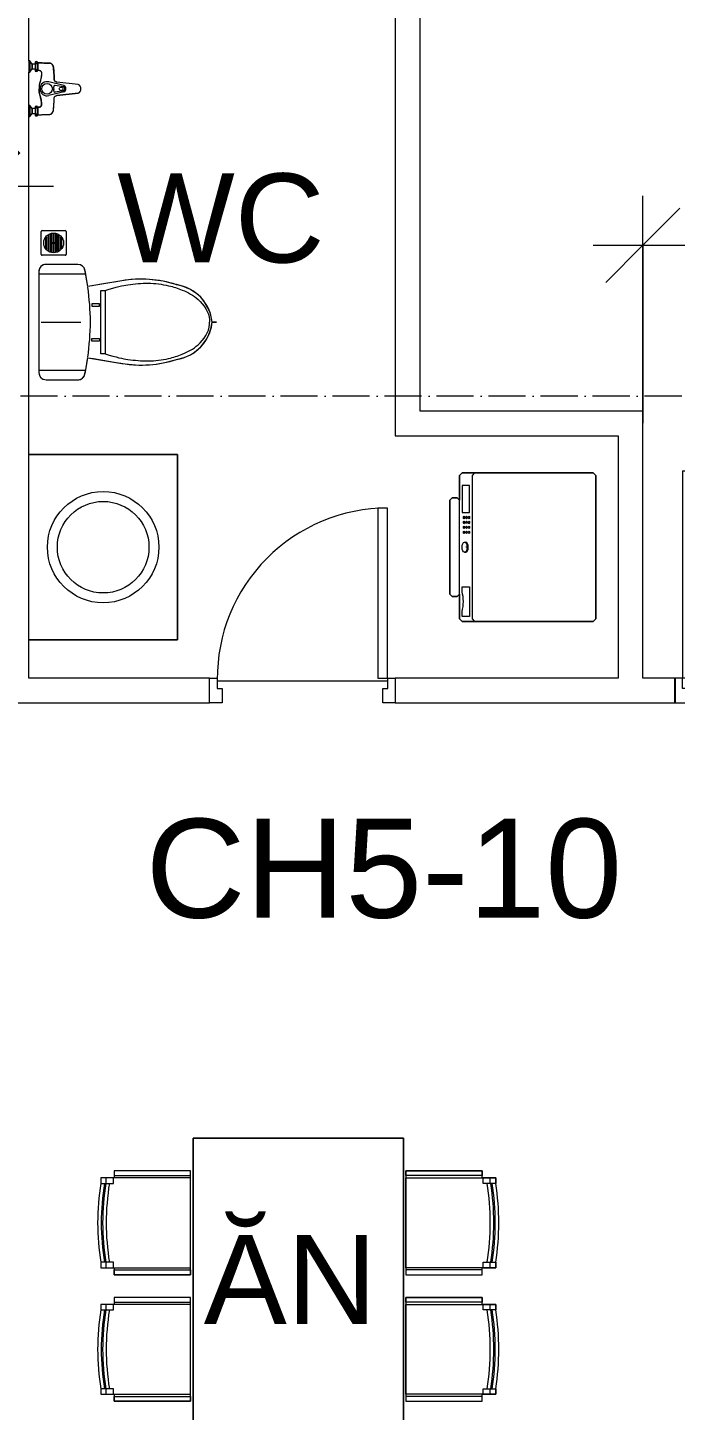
# Model space of a CAD drawing. Header units: millimetres. Extents: x -20144 to 122974, y -38328 to 48263.
# Drawn here: x 34056 to 36672, y 27050 to 32640 of the extents above; entities that cross this region are included whole.
import ezdxf

# ---------------------------------------------------------------- set-up
doc = ezdxf.new("R2010")
doc.units = ezdxf.units.MM
doc.linetypes.add('Grid Line', pattern=[4.2, 3, -0.6, 0, -0.6])
for name, color, linetype, lineweight in [('CHU', 181, 'Continuous', 5), ('CUA', 31, 'Continuous', 9), ('DIM', 1, 'Continuous', 5), ('DIM-200', 1, 'Continuous', 5), ('NET-CAT', 3, 'Continuous', 15), ('NET-THAY', 2, 'Continuous', 9), ('THIET BI', 44, 'Continuous', 5), ('THIET-BI', 44, 'Continuous', 5), ('TRUC', 225, 'Continuous', 5)]:
    doc.layers.add(name, color=color, linetype=linetype, lineweight=lineweight)
doc.styles.add('Arial_3', font='arial_0.ttf', dxfattribs={"height": 400})
doc.styles.add('Arial_4', font='arial_0.ttf', dxfattribs={"height": 360})
doc.styles.add('Arial_5', font='arial_0.ttf', dxfattribs={"height": 400})
doc.styles.add('TA1', font='arial_0.ttf')
doc.dimstyles.new('D_200_KTx2', dxfattribs={"dimtxt": 400, "dimasz": 300, "dimexe": 300, "dimexo": 300, "dimgap": 160, "dimtad": 1, "dimdec": 0, "dimzin": 9, "dimtxsty": 'TA1', "dimblk": 'ARCHTICK', "dimcen": 1, "dimdle": 300, "dimclrd": 256, "dimclre": 256, "dimclrt": 7, "dimadec": 0, "dimazin": 0, "dimtfac": 1, "dimtdec": 0, "dimtix": 1, "dimtmove": 1, "dimatfit": 3, "dimldrblk": 'ARCHTICK', "dimfxl": 0, "dimtolj": 1, "dimtzin": 0, "dimlwd": -1, "dimlwe": -1, "dimarcsym": 0})
doc.dimstyles.new('Diagonal_-_2mm_Arial', dxfattribs={"dimscale": 304.8, "dimtxt": 408.10376, "dimasz": 0.984252, "dimexe": 0.656168, "dimexo": 4.593176, "dimgap": 0.098425, "dimtad": 1, "dimdec": 0, "dimzin": 0, "dimdsep": 46, "dimtxsty": 'Arial_3', "dimblk1": 'OBLIQUE', "dimblk2": 'OBLIQUE', "dimsah": 1, "dimcen": 0.09, "dimdle": 0.656168, "dimazin": 0, "dimtfac": 1, "dimtdec": 4, "dimtix": 1, "dimtmove": 0, "dimatfit": 3, "dimfxl": 0, "dimtvp": 1, "dimtolj": 1, "dimtzin": 0, "dimlwd": 9, "dimlwe": 9, "dimarcsym": 0})

# ---------------------------------------------------------------- blocks, each defined once
blk = doc.blocks.new('CUA PHONG NGU - Type 1-1365721-MẶT BẰNG TẦNG 5 ĐẾN TẦNG 22')
at = {"layer": 'CUA'}
for p, q in [((-317.5, 890.3), (-277.5, 890.3)), ((-317.5, 52.3), (-317.5, 890.3)), ((-277.5, 890.3), (-277.5, 52.3)), ((-277.5, 52.3), (-317.5, 52.3))]:
    blk.add_line(p, q, dxfattribs=at)
at = {"layer": 'CUA', "lineweight": 5}
for p, q in [((-318.5, 52.3), (-348.5, 52.3)), ((-348.5, 52.3), (-348.5, -47.7)), ((-318.5, 11.3), (-318.5, 52.3)), ((-298.5, 11.3), (-318.5, 11.3)), ((-298.5, -47.7), (-298.5, 11.3)), ((521.5, 11.3), (501.5, 11.3)), ((501.5, 11.3), (501.5, -47.7)), ((551.5, 52.3), (521.5, 52.3)), ((521.5, 52.3), (521.5, 11.3)), ((551.5, -47.7), (551.5, 52.3)), ((-348.5, -47.7), (-298.5, -47.7)), ((501.5, -47.7), (551.5, -47.7))]:
    blk.add_line(p, q, dxfattribs=at)
blk.add_arc((-317.5, 52.3), 838, 359.5, 90, dxfattribs=at)
blk = doc.blocks.new('CUA WC - Type 1-1365100-MẶT BẰNG TẦNG 5 ĐẾN TẦNG 22')
at = {"layer": 'CUA', "lineweight": 5}
for p, q in [((-273.5, -52.3), (-273.5, 47.7)), ((-273.5, 47.7), (-223.5, 47.7)), ((-223.5, 47.7), (-223.5, -11.3)), ((426.5, 47.7), (476.5, 47.7)), ((426.5, -11.3), (426.5, 47.7)), ((476.5, 47.7), (476.5, -52.3)), ((-243.5, -52.3), (-273.5, -52.3)), ((-243.5, -11.3), (-243.5, -52.3)), ((-223.5, -11.3), (-243.5, -11.3)), ((446.5, -11.3), (426.5, -11.3)), ((446.5, -52.3), (446.5, -11.3)), ((476.5, -52.3), (446.5, -52.3))]:
    blk.add_line(p, q, dxfattribs=at)
at = {"layer": 'CUA'}
for p, q in [((-202.5, -52.3), (-242.5, -52.3)), ((-242.5, -52.3), (-242.5, -740.3)), ((-202.5, -740.3), (-202.5, -52.3)), ((-242.5, -740.3), (-202.5, -740.3))]:
    blk.add_line(p, q, dxfattribs=at)
at = {"layer": 'CUA', "lineweight": 5}
blk.add_arc((-242.5, -52.3), 688, 270, 0.5, dxfattribs=at)
blk = doc.blocks.new('X-BAN AN 4 GHE - X-BAN AN 4 GHE-1305595-MẶT BẰNG TẦNG 5 ĐẾN TẦNG 22')
at = {"layer": 'THIET BI'}
for p, q in [((187, 372.7), (165.2, 372.7)), ((165.2, 372.7), (165.2, 318.5)), ((165.2, 372.7), (165.2, 10)), ((187, 372.7), (165.2, 372.7)), ((165.2, 350.9), (187, 350.9)), ((187, 337.9), (187, 372.7)), ((187, 321.9), (187, 337.9)), ((527.9, 372.7), (506.1, 372.7)), ((506.1, 372.7), (506.1, 337.9)), ((527.9, 372.7), (506.1, 372.7)), ((506.1, 350.9), (527.9, 350.9)), ((506.1, 337.9), (506.1, 321.9)), ((527.9, 318.5), (527.9, 372.7)), ((527.9, 10), (527.9, 372.7)), ((698.6, 372.7), (676.8, 372.7)), ((676.8, 372.7), (676.8, 318.5)), ((676.8, 372.7), (676.8, 10)), ((698.6, 372.7), (676.8, 372.7)), ((676.8, 350.9), (698.6, 350.9)), ((698.6, 337.9), (698.6, 372.7)), ((698.6, 321.9), (698.6, 337.9)), ((1039.5, 372.7), (1017.7, 372.7)), ((1017.7, 372.7), (1017.7, 337.9)), ((1039.5, 372.7), (1017.7, 372.7)), ((1017.7, 350.9), (1039.5, 350.9)), ((1017.7, 337.9), (1017.7, 321.9)), ((1039.5, 318.5), (1039.5, 372.7)), ((1039.5, 10), (1039.5, 372.7)), ((165.2, 318.5), (136.9, 318.5)), ((136.9, 318.5), (136.9, 10)), ((136.9, 318.5), (155.8, 318.5)), ((136.9, 10), (136.9, 318.5)), ((155.8, 318.5), (155.8, 10)), ((165.2, 321.9), (187, 321.9)), ((506.1, 321.9), (527.9, 321.9)), ((556.2, 318.5), (527.9, 318.5)), ((537.3, 318.5), (537.3, 10)), ((556.2, 318.5), (537.3, 318.5)), ((556.2, 10), (556.2, 318.5)), ((556.2, 10), (556.2, 318.5)), ((648.5, 318.5), (648.5, 10)), ((676.8, 318.5), (648.5, 318.5)), ((648.5, 318.5), (667.4, 318.5)), ((648.5, 10), (648.5, 318.5)), ((667.4, 318.5), (667.4, 10)), ((676.8, 321.9), (698.6, 321.9)), ((1017.7, 321.9), (1039.5, 321.9)), ((1067.8, 318.5), (1039.5, 318.5)), ((1048.9, 318.5), (1048.9, 10)), ((1067.8, 318.5), (1048.9, 318.5)), ((1067.8, 10), (1067.8, 318.5)), ((1067.8, 10), (1067.8, 318.5)), ((1200, 0), (0, 0)), ((0, 0), (0, -850)), ((0, -850), (0, 0)), ((0, 0), (1200, 0)), ((136.9, 10), (556.2, 10)), ((155.8, 10), (136.9, 10)), ((165.2, 10), (527.9, 10)), ((537.3, 10), (556.2, 10)), ((648.5, 10), (1067.8, 10)), ((667.4, 10), (648.5, 10)), ((676.8, 10), (1039.5, 10)), ((1048.9, 10), (1067.8, 10)), ((1200, -850), (1200, 0)), ((1200, 0), (1200, -850)), ((0, -850), (1200, -850)), ((1200, -850), (0, -850)), ((556.2, -860), (136.9, -860)), ((136.9, -860), (136.9, -1168.5)), ((155.8, -860), (136.9, -860)), ((136.9, -860), (136.9, -1168.5)), ((155.8, -1168.5), (155.8, -860)), ((165.2, -860), (527.9, -860)), ((165.2, -1222.7), (165.2, -860)), ((527.9, -860), (527.9, -1222.7)), ((537.3, -860), (556.2, -860)), ((537.3, -1168.5), (537.3, -860)), ((556.2, -1168.5), (556.2, -860)), ((556.2, -860), (556.2, -1168.5)), ((1067.8, -860), (648.5, -860)), ((648.5, -860), (648.5, -1168.5)), ((667.4, -860), (648.5, -860)), ((648.5, -860), (648.5, -1168.5)), ((667.4, -1168.5), (667.4, -860)), ((676.8, -860), (1039.5, -860)), ((676.8, -1222.7), (676.8, -860)), ((1039.5, -860), (1039.5, -1222.7)), ((1048.9, -860), (1067.8, -860)), ((1048.9, -1168.5), (1048.9, -860)), ((1067.8, -1168.5), (1067.8, -860)), ((1067.8, -860), (1067.8, -1168.5)), ((136.9, -1168.5), (165.2, -1168.5)), ((136.9, -1168.5), (155.8, -1168.5)), ((165.2, -1168.5), (165.2, -1222.7)), ((165.2, -1171.9), (187, -1171.9)), ((187, -1171.9), (187, -1187.9)), ((506.1, -1171.9), (527.9, -1171.9)), ((506.1, -1187.9), (506.1, -1171.9)), ((527.9, -1222.7), (527.9, -1168.5)), ((527.9, -1168.5), (556.2, -1168.5)), ((556.2, -1168.5), (537.3, -1168.5)), ((648.5, -1168.5), (676.8, -1168.5)), ((648.5, -1168.5), (667.4, -1168.5)), ((676.8, -1168.5), (676.8, -1222.7)), ((676.8, -1171.9), (698.6, -1171.9)), ((698.6, -1171.9), (698.6, -1187.9)), ((1017.7, -1171.9), (1039.5, -1171.9)), ((1017.7, -1187.9), (1017.7, -1171.9)), ((1039.5, -1222.7), (1039.5, -1168.5)), ((1039.5, -1168.5), (1067.8, -1168.5)), ((1067.8, -1168.5), (1048.9, -1168.5)), ((165.2, -1200.9), (187, -1200.9)), ((165.2, -1222.7), (187, -1222.7)), ((187, -1222.7), (165.2, -1222.7)), ((187, -1187.9), (187, -1222.7)), ((506.1, -1222.7), (506.1, -1187.9)), ((506.1, -1200.9), (527.9, -1200.9)), ((506.1, -1222.7), (527.9, -1222.7)), ((527.9, -1222.7), (506.1, -1222.7)), ((676.8, -1200.9), (698.6, -1200.9)), ((676.8, -1222.7), (698.6, -1222.7)), ((698.6, -1222.7), (676.8, -1222.7)), ((698.6, -1187.9), (698.6, -1222.7)), ((1017.7, -1222.7), (1017.7, -1187.9)), ((1017.7, -1200.9), (1039.5, -1200.9)), ((1017.7, -1222.7), (1039.5, -1222.7)), ((1039.5, -1222.7), (1017.7, -1222.7))]:
    blk.add_line(p, q, dxfattribs=at)
for centre, radius, start, end in [((346.5, -628.1), 1013.4, 80.9407, 99.0593), ((346.5, -628.1), 1013.4, 80.9407, 99.0593), ((346.5, -628.1), 998.9, 80.808, 99.192), ((346.5, -648.2), 1013.4, 80.9407, 99.0593), ((346.5, -648.2), 998.9, 80.808, 99.192), ((858.1, -628.1), 1013.4, 80.9407, 99.0593), ((858.1, -628.1), 1013.4, 80.9407, 99.0593), ((858.1, -628.1), 998.9, 80.808, 99.192), ((858.1, -648.2), 1013.4, 80.9407, 99.0593), ((858.1, -648.2), 998.9, 80.808, 99.192), ((346.5, -201.8), 998.9, 260.808, 279.192), ((346.5, -201.8), 1013.4, 260.9407, 279.0593), ((346.5, -221.9), 998.9, 260.808, 279.192), ((346.5, -221.9), 1013.4, 260.9407, 279.0593), ((346.5, -221.9), 1013.4, 260.9407, 279.0593), ((858.1, -201.8), 998.9, 260.808, 279.192), ((858.1, -201.8), 1013.4, 260.9407, 279.0593), ((858.1, -221.9), 998.9, 260.808, 279.192), ((858.1, -221.9), 1013.4, 260.9407, 279.0593), ((858.1, -221.9), 1013.4, 260.9407, 279.0593)]:
    blk.add_arc(centre, radius, start, end, dxfattribs=at)
blk = doc.blocks.new('X-SEN - X-SEN-1305592-MẶT BẰNG TẦNG 5 ĐẾN TẦNG 22')
at = {"layer": 'THIET-BI'}
for p, q in [((-67.5, 0), (-112.5, 0)), ((-112.5, 0), (-112.5, -3.8)), ((-112.5, 0), (-67.5, 0)), ((-112.5, -3.8), (-112.5, 0)), ((-67.5, -3.8), (-67.5, 0)), ((-67.5, 0), (-67.5, -3.8)), ((112.5, 0), (67.5, 0)), ((67.5, 0), (67.5, -3.8)), ((67.5, 0), (67.5, -3.8)), ((112.5, 0), (67.5, 0)), ((112.5, -3.8), (112.5, 0)), ((112.5, -3.8), (112.5, 0)), ((-112.5, -3.8), (-99.9, -12.6)), ((-67.5, -3.8), (-112.5, -3.8)), ((-112.5, -3.8), (-99.9, -12.6)), ((-99.9, -25.3), (-107.2, -25.3)), ((-72.8, -25.3), (-107.2, -25.3)), ((-107.2, -34.3), (-105.1, -34.3)), ((-107.2, -34.3), (-72.8, -34.3)), ((-105.1, -34.3), (-105.1, -37.2)), ((-105.1, -34.3), (-105.1, -37.2)), ((-74.9, -34.3), (-105.1, -34.3)), ((-105.1, -37.2), (-74.9, -37.2)), ((-99.9, -12.6), (-99.9, -25.3)), ((-99.9, -12.6), (-80.1, -12.6)), ((-80.1, -12.6), (-99.9, -12.6)), ((-99.9, -12.6), (-99.9, -25.3)), ((-80.1, -12.6), (-67.5, -3.8)), ((-80.1, -12.6), (-67.5, -3.8)), ((-80.1, -25.3), (-80.1, -12.6)), ((-80.1, -25.3), (-80.1, -12.6)), ((-72.8, -25.3), (-80.1, -25.3)), ((-74.9, -37.2), (-74.9, -34.3)), ((-74.9, -34.3), (-72.8, -34.3)), ((-74.9, -37.2), (-74.9, -34.3)), ((67.5, -3.8), (80.1, -12.6)), ((112.5, -3.8), (67.5, -3.8)), ((67.5, -3.8), (80.1, -12.6)), ((80.1, -25.3), (72.8, -25.3)), ((107.2, -25.3), (72.8, -25.3)), ((72.8, -34.3), (74.9, -34.3)), ((72.8, -34.3), (107.2, -34.3)), ((74.9, -34.3), (74.9, -37.2)), ((74.9, -34.3), (74.9, -37.2)), ((105.1, -34.3), (74.9, -34.3)), ((74.9, -37.2), (105.1, -37.2)), ((80.1, -12.6), (80.1, -25.3)), ((99.9, -12.6), (80.1, -12.6)), ((80.1, -12.6), (99.9, -12.6)), ((99.9, -12.6), (80.1, -12.6)), ((80.1, -12.6), (80.1, -25.3)), ((99.9, -12.6), (112.5, -3.8)), ((99.9, -12.6), (112.5, -3.8)), ((99.9, -25.3), (99.9, -12.6)), ((99.9, -25.3), (99.9, -12.6)), ((107.2, -25.3), (99.9, -25.3)), ((105.1, -37.2), (105.1, -34.3)), ((105.1, -34.3), (107.2, -34.3)), ((105.1, -37.2), (105.1, -34.3)), ((-12.9, -141.7), (-27.6, -80.8)), ((-7.7, -139.6), (-13.8, -105.5)), ((7.7, -139.6), (13.8, -105.5)), ((12.9, -141.7), (27.6, -80.8)), ((-27.3, -113.1), (-17.5, -199.2)), ((-17.5, -199.2), (-27.3, -113.1)), ((17.5, -199.2), (27.3, -113.1)), ((17.5, -199.2), (27.3, -113.1))]:
    blk.add_line(p, q, dxfattribs=at)
for centre, radius in [((0, -73.2), 21.5), ((0, -130.1), 7.2)]:
    blk.add_circle(centre, radius, dxfattribs=at)
for centre, radius, start, end in [((-102.9, -29.8), 6.9, 148.0246, 211.9754), ((-102.9, -29.8), 6.9, 148.0246, 211.9754), ((-107.2, -27.1), 1.8, 90, 148.0246), ((-107.2, -27.1), 1.8, 90, 148.0246), ((-107.2, -32.5), 1.8, 211.9754, 270), ((-107.2, -32.5), 1.8, 211.9754, 270), ((-112.5, -29.8), 6.9, 319.2845, 40.7155), ((-94.4, -29.8), 6.9, 139.2845, 220.7155), ((-85.4, -29.8), 6.9, 319.2845, 40.7155), ((-67.5, -29.8), 6.9, 139.2845, 220.7155), ((-72.8, -27.1), 1.8, 31.9754, 90), ((-72.8, -27.1), 1.8, 31.9754, 90), ((-72.8, -32.5), 1.8, 270, 328.0246), ((-72.8, -32.5), 1.8, 270, 328.0246), ((-77.1, -29.8), 6.9, 328.0246, 31.9754), ((-77.1, -29.8), 6.9, 328.0246, 31.9754), ((-0.4, -73.2), 28.3, 89.2517, 195.6693), ((0.4, -73.2), 28.3, 344.3307, 90.7483), ((77.1, -29.8), 6.9, 148.0246, 211.9754), ((77.1, -29.8), 6.9, 148.0246, 211.9754), ((72.8, -27.1), 1.8, 90, 148.0246), ((72.8, -27.1), 1.8, 90, 148.0246), ((72.8, -32.5), 1.8, 211.9754, 270), ((72.8, -32.5), 1.8, 211.9754, 270), ((67.5, -29.8), 6.9, 319.2845, 40.7155), ((85.6, -29.8), 6.9, 139.2845, 220.7155), ((94.6, -29.8), 6.9, 319.2845, 40.7155), ((112.5, -29.8), 6.9, 139.2845, 220.7155), ((107.2, -27.1), 1.8, 31.9754, 90), ((107.2, -27.1), 1.8, 31.9754, 90), ((107.2, -32.5), 1.8, 270, 328.0246), ((107.2, -32.5), 1.8, 270, 328.0246), ((102.9, -29.8), 6.9, 328.0246, 31.9754), ((102.9, -29.8), 6.9, 328.0246, 31.9754), ((-9.4, -104.7), 4.5, 74.0703, 190.1556), ((-0.4, -73.2), 28.3, 254.0703, 270.7483), ((0.4, -73.2), 28.3, 269.2517, 285.9297), ((9.4, -104.7), 4.5, 349.8444, 105.9297), ((0, -134.7), 14.7, 208.4144, 331.5856), ((0, -136.6), 8.24, 201.1294, 338.8706), ((0, -191), 19.3, 205.0481, 334.9519), ((0, -191), 19.3, 205.0481, 334.9519)]:
    blk.add_arc(centre, radius, start, end, dxfattribs=at)
for points, knots in [([(-105.1, -37.2), (-105.1, -39.1), (-104.9, -42.9), (-104.7, -48.5), (-104.5, -54.2), (-104.2, -61.7), (-103.9, -68.4), (-103.8, -73.6), (-103.7, -75.5), (-103.7, -76.7), (-103.6, -77.6), (-103.6, -78.6), (-103.6, -79.8), (-103.6, -81), (-103.5, -81.8), (-103.5, -82.3), (-103.5, -82.6), (-103.4, -83), (-103.4, -83.5), (-103.3, -84.3), (-103.2, -85.5), (-103.1, -86.6), (-102.8, -87.6), (-102.6, -88.2), (-102.3, -88.9), (-101.9, -89.7), (-101.3, -90.8), (-100.6, -91.7), (-100, -92.5), (-99, -93.6), (-97.8, -94.7), (-96.2, -95.8), (-95, -96.6), (-93.7, -97.2), (-92.4, -97.7), (-91.2, -98.1), (-90.3, -98.4), (-89.6, -98.5), (-88.9, -98.7), (-88, -98.8), (-86.8, -99), (-85.6, -99.1), (-84.7, -99.1), (-84, -99.2), (-83.3, -99.3), (-82.3, -99.4), (-81.2, -99.5), (-79.7, -99.6), (-77.9, -99.8), (-75.5, -100), (-72.8, -100.2), (-70, -100.5), (-66.3, -100.8), (-61.6, -101.2), (-56, -101.5), (-51.7, -101.8), (-48.8, -101.9), (-47.3, -101.9), (-46.1, -101.9), (-45.1, -102), (-44.4, -102), (-43.6, -102), (-42.6, -102), (-41.4, -102), (-40.1, -102), (-39.3, -102.1), (-38.8, -102.1), (-38.5, -102.2), (-38.1, -102.2), (-37.6, -102.3), (-36.8, -102.4), (-35.6, -102.6), (-34.3, -103), (-33.2, -103.5), (-32.5, -104), (-31.7, -104.6), (-30.5, -105.7), (-29, -107.6), (-27.9, -110.1), (-27.4, -112), (-27.3, -113.1)], [0, 0, 0, 0, 0.041667, 0.083333, 0.125, 0.166667, 0.25, 0.270833, 0.28125, 0.291667, 0.296875, 0.302083, 0.3125, 0.322917, 0.328125, 0.330729, 0.333333, 0.335938, 0.338542, 0.34375, 0.354167, 0.364583, 0.369792, 0.375, 0.380208, 0.385417, 0.395833, 0.40625, 0.411458, 0.416667, 0.4375, 0.447917, 0.458333, 0.46875, 0.479167, 0.489583, 0.494792, 0.5, 0.505208, 0.510417, 0.520833, 0.53125, 0.536458, 0.541667, 0.546875, 0.552083, 0.5625, 0.572917, 0.583333, 0.604167, 0.625, 0.645833, 0.666667, 0.708333, 0.75, 0.791667, 0.802083, 0.8125, 0.822917, 0.828125, 0.833333, 0.838542, 0.84375, 0.854167, 0.864583, 0.869792, 0.872396, 0.875, 0.877604, 0.880208, 0.885417, 0.895833, 0.90625, 0.916667, 0.921875, 0.927083, 0.9375, 0.958333, 0.979167, 1, 1, 1, 1]), ([(-105.1, -37.2), (-104.5, -52.3), (-103.9, -68.7), (-103.3, -87.5), (-99.6, -93.9), (-92.4, -98.5), (-72.6, -100.1), (-54, -102.2), (-33.9, -102), (-28.7, -107.4), (-27.8, -111), (-27.3, -113.1)], [0, 0, 0, 0, 45.441328, 49.333631, 56.110562, 66.562664, 73.682324, 114.966912, 125.570438, 129.900151, 136.284558, 136.284558, 136.284558, 136.284558]), ([(0, -41), (-2, -40.9), (-5.6, -40.9), (-10.3, -41.2), (-14.4, -41.6), (-18, -42.2), (-21.2, -42.9), (-24.2, -43.7), (-27.1, -44.6), (-30, -45.4), (-32.9, -46.3), (-35.8, -47.2), (-38.8, -47.9), (-41.8, -48.6), (-45.1, -49.2), (-48.4, -49.8), (-51.8, -50.2), (-54.8, -50.5), (-56.9, -50.7), (-58.1, -50.8), (-59, -50.9), (-59.9, -51), (-60.8, -51), (-61.7, -51), (-62.4, -51), (-63, -51), (-63.6, -51), (-64.4, -50.9), (-65.1, -50.8), (-65.7, -50.7), (-66.1, -50.6), (-66.5, -50.5), (-67.1, -50.4), (-68.1, -50.1), (-69.1, -49.6), (-70.1, -49), (-71.1, -48.3), (-72, -47.4), (-72.8, -46.6), (-73.3, -45.8), (-73.8, -45.1), (-74.1, -44.3), (-74.4, -43.5), (-74.6, -42.6), (-74.7, -41.9), (-74.8, -41.3), (-74.8, -40.9), (-74.9, -40.4), (-74.9, -39.8), (-74.9, -38.8), (-74.9, -37.9), (-74.9, -37.2)], [0, 0, 0, 0, 0.041667, 0.083333, 0.125, 0.166667, 0.208333, 0.25, 0.291667, 0.333333, 0.375, 0.416667, 0.458333, 0.5, 0.541667, 0.583333, 0.625, 0.666667, 0.6875, 0.697917, 0.708333, 0.71875, 0.729167, 0.739583, 0.75, 0.755208, 0.760417, 0.770833, 0.78125, 0.786458, 0.791667, 0.796875, 0.802083, 0.8125, 0.833333, 0.84375, 0.854167, 0.875, 0.885417, 0.895833, 0.90625, 0.916667, 0.927083, 0.9375, 0.947917, 0.953125, 0.958333, 0.963542, 0.96875, 0.979167, 1, 1, 1, 1]), ([(-74.9, -37.2), (-74.9, -39.9), (-75, -44.9), (-67.9, -51.6), (-55.3, -50.7), (-39.4, -48.7), (-24.4, -43.4), (-11.8, -40.7), (0, -41)], [0, 0, 0, 0, 8.475038, 15.961674, 29.255673, 47.963091, 70.422589, 93.837243, 93.837243, 93.837243, 93.837243]), ([(74.9, -37.2), (74.9, -37.9), (74.9, -38.8), (74.9, -39.8), (74.9, -40.4), (74.8, -40.9), (74.8, -41.3), (74.7, -41.9), (74.6, -42.6), (74.4, -43.3), (74.3, -43.9), (74.1, -44.4), (73.8, -45.1), (73.3, -45.8), (72.8, -46.6), (72, -47.4), (71.1, -48.3), (70.1, -49), (69.1, -49.6), (68.1, -50.1), (67.1, -50.4), (66.5, -50.5), (66.1, -50.6), (65.7, -50.7), (65.1, -50.8), (64.4, -50.9), (63.5, -51), (62.7, -51), (62.1, -51), (61.5, -51), (60.8, -51), (59.9, -51), (59, -50.9), (58.1, -50.8), (56.9, -50.7), (54.8, -50.5), (51.8, -50.2), (47.2, -49.6), (41.8, -48.7), (36.8, -47.4), (32.9, -46.3), (30, -45.4), (27.1, -44.6), (24.2, -43.7), (21.2, -42.9), (18, -42.2), (14.4, -41.6), (10.3, -41.2), (5.6, -40.9), (2, -40.9), (0, -41)], [0, 0, 0, 0, 0.020833, 0.03125, 0.036458, 0.041667, 0.046875, 0.052083, 0.0625, 0.072917, 0.078125, 0.083333, 0.09375, 0.104167, 0.114583, 0.125, 0.145833, 0.15625, 0.166667, 0.1875, 0.197917, 0.203125, 0.208333, 0.213542, 0.21875, 0.229167, 0.239583, 0.25, 0.255208, 0.260417, 0.270833, 0.28125, 0.291667, 0.302083, 0.3125, 0.333333, 0.375, 0.416667, 0.5, 0.583333, 0.625, 0.666667, 0.708333, 0.75, 0.791667, 0.833333, 0.875, 0.916667, 0.958333, 1, 1, 1, 1]), ([(74.9, -37.2), (74.9, -39.9), (75, -44.9), (67.9, -51.6), (55.3, -50.7), (39.4, -48.7), (24.4, -43.4), (11.8, -40.7), (0, -41)], [0, 0, 0, 0, 8.475038, 15.961674, 29.255673, 47.963091, 70.422589, 93.837243, 93.837243, 93.837243, 93.837243]), ([(27.3, -113.1), (27.4, -112), (27.9, -110.1), (29, -107.6), (30.5, -105.7), (31.7, -104.6), (32.5, -104), (33.2, -103.5), (34.3, -103), (35.6, -102.6), (36.8, -102.4), (37.6, -102.3), (38.1, -102.2), (38.5, -102.2), (38.8, -102.1), (39.3, -102.1), (40.1, -102), (41.4, -102), (42.6, -102), (43.6, -102), (44.4, -102), (45.1, -102), (46.1, -101.9), (47.3, -101.9), (48.8, -101.9), (51.7, -101.8), (57.9, -101.4), (65.3, -100.9), (72.8, -100.2), (76.9, -99.8), (79.7, -99.6), (81.2, -99.5), (82.3, -99.4), (83.3, -99.3), (84, -99.2), (84.7, -99.1), (85.6, -99.1), (86.8, -99), (88, -98.8), (88.9, -98.7), (89.6, -98.5), (90.3, -98.4), (91.2, -98.1), (92.4, -97.7), (93.7, -97.2), (95, -96.6), (96.2, -95.8), (97.8, -94.7), (99.2, -93.4), (100.4, -91.9), (101.3, -90.8), (101.9, -89.7), (102.3, -88.9), (102.6, -88.2), (102.8, -87.6), (103.1, -86.6), (103.2, -85.5), (103.3, -84.3), (103.4, -83.5), (103.4, -83), (103.5, -82.6), (103.5, -82.3), (103.5, -81.8), (103.6, -81), (103.6, -79.8), (103.6, -78.6), (103.6, -77.6), (103.7, -76.7), (103.7, -75.5), (103.8, -73.6), (103.9, -70.3), (104.1, -65.5), (104.5, -54.2), (104.8, -44.8), (105.1, -37.2)], [0, 0, 0, 0, 0.020833, 0.041667, 0.0625, 0.072917, 0.078125, 0.083333, 0.09375, 0.104167, 0.114583, 0.119792, 0.122396, 0.125, 0.127604, 0.130208, 0.135417, 0.145833, 0.15625, 0.161458, 0.166667, 0.171875, 0.177083, 0.1875, 0.197917, 0.208333, 0.25, 0.333333, 0.375, 0.416667, 0.427083, 0.4375, 0.447917, 0.453125, 0.458333, 0.463542, 0.46875, 0.479167, 0.489583, 0.494792, 0.5, 0.505208, 0.510417, 0.520833, 0.53125, 0.541667, 0.552083, 0.5625, 0.583333, 0.59375, 0.604167, 0.614583, 0.619792, 0.625, 0.630208, 0.635417, 0.645833, 0.65625, 0.661458, 0.664062, 0.666667, 0.669271, 0.671875, 0.677083, 0.6875, 0.697917, 0.703125, 0.708333, 0.71875, 0.729167, 0.75, 0.791667, 0.833333, 1, 1, 1, 1]), ([(105.1, -37.2), (104.5, -52.3), (103.9, -68.7), (103.3, -87.5), (99.6, -93.9), (92.4, -98.5), (72.6, -100.1), (54, -102.2), (33.9, -102), (28.7, -107.4), (27.8, -111), (27.3, -113.1)], [0, 0, 0, 0, 45.441328, 49.333631, 56.110562, 66.562664, 73.682324, 114.966912, 125.570438, 129.900151, 136.284558, 136.284558, 136.284558, 136.284558])]:
    blk.add_open_spline(points, degree=3, knots=knots, dxfattribs=at)
blk = doc.blocks.new('X-XI1 - X-XI-V5-MẶT BẰNG TẦNG 5 ĐẾN TẦNG 22')
at = {"layer": 'THIET-BI'}
for p, q in [((204.3, 0), (-204.3, 0)), ((204.3, 0), (-204.3, 0)), ((204.3, 0), (0, 0)), ((194.6, 0), (194.6, -186.1)), ((215, -2.1), (204.3, 0)), ((-230.6, -16.8), (-233.2, -33.2)), ((-233.2, -29), (-233.2, -157.9)), ((-233.2, -29), (-233.2, -157.9)), ((-233.2, -33.2), (-233.2, -45)), ((-233.2, -45), (-233.2, -157.9)), ((-227.9, -12.2), (-230.6, -16.8)), ((-222, -6.1), (-227.9, -12.2)), ((-212.4, -1.2), (-222, -6.1)), ((-204.3, 0), (-212.4, -1.2)), ((0, 0), (-204.3, 0)), ((-194.6, 0), (-194.6, -185.7)), ((0, -9.4), (0, -169.7)), ((219.3, -4.2), (215, -2.1)), ((224.8, -8.5), (219.3, -4.2)), ((227.7, -12), (224.8, -8.5)), ((231.6, -19.3), (227.7, -12)), ((233.2, -29), (231.6, -19.3)), ((233.2, -157.9), (233.2, -29)), ((233.2, -157.9), (233.2, -29)), ((233.2, -157.9), (233.2, -29)), ((-233.2, -157.9), (-232.9, -162.1)), ((-232.9, -162.1), (-231, -169.1)), ((226.5, -176.5), (231.9, -166.7)), ((231.9, -166.7), (233.2, -157.9)), ((-231, -169.1), (-228, -174.5)), ((-228, -174.5), (-224.2, -178.9)), ((-224.2, -178.9), (-216.9, -183.9)), ((-216.9, -183.9), (-209.4, -186.4)), ((-209.4, -186.4), (-202.4, -187.7)), ((-202.4, -187.7), (-192, -189.7)), ((-192, -189.7), (-184.2, -191.1)), ((-184.2, -191.1), (-168, -193.8)), ((-168, -193.8), (-149.9, -196.6)), ((-143.8, -197.5), (-166.7, -335.2)), ((-143.8, -197.5), (-166.7, -335.2)), ((-147.8, -221.1), (-155.3, -266.3)), ((-149.9, -196.6), (-143.8, -197.5)), ((-143.8, -197.5), (-147.8, -221.1)), ((-76.6, -213.5), (-66.1, -213.5)), ((-76.6, -245), (-76.6, -213.5)), ((-66.1, -213.5), (-66.1, -245)), ((64, -213.5), (64, -245)), ((74.4, -213.5), (64, -213.5)), ((74.4, -245), (74.4, -213.5)), ((143.8, -197.5), (212.9, -185.5)), ((166.7, -335.2), (143.8, -197.5)), ((166.7, -335.2), (143.8, -197.5)), ((146.9, -216.1), (143.8, -197.5)), ((151.8, -245.3), (146.9, -216.1)), ((212.9, -185.5), (220.8, -181.7)), ((220.8, -181.7), (226.5, -176.5)), ((-155.3, -266.3), (-157.7, -280.9)), ((-127.7, -249.9), (127.7, -249.9)), ((-127.7, -267.8), (-127.7, -249.9)), ((-8.6, -267.8), (-127.7, -267.8)), ((-66.1, -245), (-76.6, -245)), ((127.7, -267.8), (-8.6, -267.8)), ((64, -245), (74.4, -245)), ((127.7, -249.9), (127.7, -267.8)), ((157.2, -277.8), (151.8, -245.3)), ((161.7, -304.9), (157.2, -277.8)), ((-164.6, -322), (-168.9, -349)), ((-161.5, -303.8), (-164.6, -322)), ((-157.7, -280.9), (-161.5, -303.8)), ((166.7, -335.2), (161.7, -304.9)), ((171.6, -371), (166.7, -335.2)), ((-172.5, -383), (-173.5, -402.2)), ((-171, -365.1), (-172.5, -383)), ((-168.9, -349), (-171, -365.1)), ((173.2, -395.8), (171.6, -371)), ((-173.5, -402.2), (-173.1, -436.1)), ((-173.1, -436.1), (-172.5, -446.5)), ((-172.5, -446.5), (-169.6, -474.8)), ((165.2, -502.3), (172.5, -446.5)), ((172.5, -446.5), (173.5, -426.5)), ((173.5, -426.5), (173.2, -395.8)), ((-169.6, -474.8), (-166.5, -495.3)), ((-166.5, -495.3), (-161.1, -520.9)), ((161.7, -518.5), (165.2, -502.3)), ((-161.1, -520.9), (-151.4, -555.9)), ((-151.4, -555.9), (-143.5, -587)), ((145.5, -581), (151.4, -555.9)), ((151.4, -555.9), (155.1, -543.7)), ((155.1, -543.7), (161.7, -518.5)), ((-143.5, -587), (-131.8, -612.8)), ((-131.8, -612.8), (-121.7, -628.9)), ((114.1, -638.9), (131.6, -613.2)), ((131.6, -613.2), (145.5, -581)), ((-121.7, -628.9), (-100.2, -653.8)), ((-100.2, -653.8), (-87.5, -664.8)), ((-87.5, -664.8), (-69.9, -676.9)), ((60.8, -681.9), (86, -665.9)), ((86, -665.9), (100.2, -653.8)), ((100.2, -653.8), (114.1, -638.9)), ((-69.9, -676.9), (-49.6, -687.2)), ((-49.6, -687.2), (-19.9, -696.9)), ((-19.9, -696.9), (0, -700.2)), ((0, -700.2), (34.6, -692.9)), ((0, -700.2), (0, -702.7)), ((0, -712.5), (0, -700.2)), ((0, -700.3), (0, -710.2)), ((0, -702.7), (0, -715.9)), ((0, -710.2), (0, -716.9)), ((0, -717.2), (0, -712.5)), ((0, -716.9), (0, -717.2)), ((34.6, -692.9), (60.8, -681.9))]:
    blk.add_line(p, q, dxfattribs=at)
for centre, radius, start, end in [((204.3, -29), 29, 360, 90), ((204.3, -29), 29, 0, 90), ((-204.3, -29), 29, 90, 180), ((-204.3, -29), 29, 90, 180), ((-204.3, -157.9), 29, 180, 259.8599), ((-204.3, -157.9), 29, 180, 259.8599), ((204.3, -157.9), 29, 280.1401, 360), ((204.3, -157.9), 29, 280.1401, 0), ((18.1, 960), 1168.8, 258.7762, 262.0348), ((18.1, 960), 1168.8, 258.7762, 262.0348), ((18.1, 960), 1168.8, 262.1447, 269.1633), ((-16, 957.7), 1166.4, 270.8375, 277.7683), ((-18.1, 960), 1168.8, 277.9652, 281.2238), ((-18.1, 960), 1168.8, 277.9652, 281.2238), ((287.1, -414.4), 460.7, 170.0941, 197.8856), ((287.1, -414.4), 460.7, 170.0941, 197.8856), ((-287.1, -414.4), 460.7, 342.1144, 9.9059), ((-287.1, -414.4), 460.7, 342.1144, 9.9059), ((18.2, -529.6), 171.6, 188.8267, 263.9098), ((18.2, -529.6), 171.6, 188.8267, 263.9098), ((-18.2, -529.6), 171.6, 276.0902, 351.1733), ((-18.2, -529.6), 171.6, 276.0902, 351.1733)]:
    blk.add_arc(centre, radius, start, end, dxfattribs=at)
for points in [[(-127.7, -267.8), (-143.4, -315.6), (-152.2, -364.8), (-160.3, -442.2), (-151, -516.8), (-129.6, -585.3), (-93.5, -652), (-37.5, -689.3), (-2.9, -689.4), (0, -689.4)], [(127.7, -267.8), (143.4, -315.6), (152.2, -364.8), (160.3, -442.2), (151, -516.8), (129.6, -585.3), (93.5, -652), (37.5, -689.3), (2.9, -689.4), (0, -689.4)]]:
    blk.add_open_spline(points, degree=3, knots=[12.724379, 12.724379, 12.724379, 12.724379, 75.096459, 151.912755, 228.70098, 282.501534, 351.034079, 439.49288, 447.51098, 447.51098, 447.51098, 447.51098], dxfattribs=at)
blk = doc.blocks.new('X-LA - X-LA-1383932-MẶT BẰNG TẦNG 5 ĐẾN TẦNG 22')
at = {"layer": 'THIET-BI'}
for p, q in [((-375, 0), (-375, -600)), ((-375, -600), (-375, 0)), ((375, -600), (375, 0)), ((375, 0), (375, -600)), ((-375, -600), (375, -600)), ((375, -600), (-375, -600))]:
    blk.add_line(p, q, dxfattribs=at)
for radius in [225, 185]:
    blk.add_circle((0, -300), radius, dxfattribs=at)
blk = doc.blocks.new('X-MAY GIAT - X-MAY GIAT-1305597-MẶT BẰNG TẦNG 5 ĐẾN TẦNG 22')
at = {"layer": 'THIET BI'}
for p, q in [((-290, 0), (-300, -10)), ((-300, -10), (-290, 0)), ((290, 0), (-290, 0)), ((-290, 0), (290, 0)), ((300, -10), (290, 0)), ((290, 0), (300, -10)), ((-300, -10), (-300, -540)), ((-300, -540), (-300, -10)), ((300, -540), (300, -10)), ((300, -10), (300, -540)), ((-300, -490), (-290, -500)), ((-290, -500), (290, -500)), ((290, -500), (300, -490)), ((-300, -540), (-290, -550)), ((-290, -550), (-300, -540)), ((-290, -550), (-190, -550)), ((-190, -550), (-290, -550)), ((-250, -510), (-250, -540)), ((-140, -510), (-250, -510)), ((-250, -540), (-140, -540)), ((-190, -550), (-200, -560)), ((-200, -560), (-190, -550)), ((190, -550), (-190, -550)), ((-140, -540), (-140, -510)), ((-20, -530), (-20, -525)), ((0, -520), (0, -525)), ((20, -530), (20, -525)), ((160, -510), (280, -510)), ((160, -540), (160, -510)), ((180, -540), (160, -540)), ((200, -560), (190, -550)), ((190, -550), (290, -550)), ((190, -550), (200, -560)), ((290, -550), (190, -550)), ((280, -540), (260, -540)), ((280, -510), (280, -540)), ((290, -550), (300, -540)), ((300, -540), (290, -550)), ((-200, -560), (-200, -580)), ((-200, -580), (-200, -560)), ((-200, -580), (-190, -590)), ((-190, -590), (-200, -580)), ((-190, -590), (190, -590)), ((190, -590), (-190, -590)), ((190, -590), (200, -580)), ((200, -580), (190, -590)), ((200, -580), (200, -560)), ((200, -560), (200, -580))]:
    blk.add_line(p, q, dxfattribs=at)
blk.add_arc((220, -697.5), 162.5, 75.75, 104.25, dxfattribs=at)
for centre, major_axis in [((-120, -512.5), (5, 0)), ((-120, -522.5), (5, 0)), ((-120, -532.5), (5, 0)), ((-100, -512.5), (5, 0)), ((-100, -522.5), (5, 0)), ((-100, -532.5), (5, 0)), ((-80, -512.5), (5, 0)), ((-80, -522.5), (5, 0)), ((-80, -532.5), (5, 0)), ((-60, -512.5), (-5, 0)), ((-60, -522.5), (-5, 0)), ((-60, -532.5), (-5, 0)), ((0, -530), (-20, 0))]:
    blk.add_ellipse(centre, major_axis=major_axis, ratio=0.5, dxfattribs=at)
blk.add_ellipse((0, -525), major_axis=(-20, 0), ratio=0.5, start_param=3.141593, end_param=6.283185, dxfattribs=at)
blk = doc.blocks.new('X-PHEU - X-PHEU-1231512-MẶT BẰNG TẦNG 5 ĐẾN TẦNG 22')
at = {"layer": 'THIET-BI'}
for p, q in [((25, 29), (25, 121)), ((29, 125), (121, 125)), ((125, 121), (125, 29)), ((42.5, 90.5), (42.5, 59.5)), ((47.5, 51.8), (47.5, 98.2)), ((52.5, 103.1), (52.5, 46.9)), ((57.5, 43.5), (57.5, 106.5)), ((62.5, 108.8), (62.5, 41.2)), ((67.5, 39.8), (67.5, 110.2)), ((72.5, 110.9), (72.5, 78.1)), ((72.5, 71.9), (72.5, 39.1)), ((77.5, 78.1), (77.5, 110.9)), ((77.5, 39.1), (77.5, 71.9)), ((82.5, 110.2), (82.5, 39.8)), ((87.5, 41.2), (87.5, 108.8)), ((92.5, 106.5), (92.5, 43.5)), ((97.5, 46.9), (97.5, 103.1)), ((102.5, 98.2), (102.5, 51.8)), ((107.5, 59.5), (107.5, 90.5)), ((121, 25), (29, 25))]:
    blk.add_line(p, q, dxfattribs=at)
blk.add_circle((75, 75), 40, dxfattribs=at)
for centre, radius, start, end in [((29, 121), 4, 90, 180), ((121, 121), 4, 0, 90), ((75, 75), 36, 139.8082, 154.5256), ((75, 75), 36, 205.4744, 220.1918), ((75, 75), 36, 119.0853, 128.6822), ((75, 75), 36, 102.0247, 110.3175), ((75, 75), 4, 128.6822, 231.3178), ((75, 75), 36, 90, 93.9821), ((75, 75), 36, 86.0179, 90), ((75, 75), 4, 308.6822, 51.3178), ((75, 75), 36, 69.6825, 77.9753), ((75, 75), 36, 51.3178, 60.9147), ((75, 75), 36, 25.4744, 40.1918), ((75, 75), 36, 319.8082, 334.5256), ((29, 29), 4, 180, 270), ((75, 75), 36, 231.3178, 240.9147), ((75, 75), 36, 249.6825, 257.9753), ((75, 75), 36, 266.0179, 270), ((75, 75), 36, 270, 273.9821), ((75, 75), 36, 282.0247, 290.3175), ((75, 75), 36, 299.0853, 308.6822), ((121, 29), 4, 270, 360)]:
    blk.add_arc(centre, radius, start, end, dxfattribs=at)
blk = doc.blocks.new('DIMBLOCK31-MẶT BẰNG TẦNG 5 ĐẾN TẦNG 22')
at = {"layer": 'DIM-200', "lineweight": 9, "transparency": 16777216}
for p, q in [((36540.5, 31041.5), (36540.5, 31960.3)), ((40400.5, 30572.5), (40400.5, 31960.3)), ((36540.5, 31760.3), (36690.5, 31910.3)), ((40400.5, 31760.3), (40550.5, 31910.3)), ((36340.5, 31760.3), (40600.5, 31760.3)), ((36540.5, 31760.3), (36390.5, 31610.3)), ((36540.5, 31760.3), (36540.5, 31041.5)), ((40400.5, 31760.3), (40250.5, 31610.3)), ((40400.5, 31760.3), (40400.5, 30572.5))]:
    blk.add_line(p, q, dxfattribs=at)
at = {"layer": 'DIM-200', "color": 0, "lineweight": 9, "transparency": 16777216, "insert": (37855.2, 32309.6), "char_height": 400, "width": 1476.708, "attachment_point": 1, "line_spacing_factor": 0.941778, "style": 'Arial_3'}
blk.add_mtext('3860', dxfattribs=at)
blk = doc.blocks.new('_Oblique')
at = {"color": 0, "linetype": 'ByBlock', "lineweight": -2}
blk.add_line((-0.5, -0.5), (0.5, 0.5), dxfattribs=at)
blk = doc.blocks.new('_ArchTick')
at = {"color": 0, "const_width": 0.15}
blk.add_lwpolyline([(-0.5, -0.5), (0.5, 0.5)], dxfattribs=at)
blk = doc.blocks.new('*D726')
at = {"layer": 'Defpoints', "color": 0, "transparency": 16777216}
for p in [(33860.5, 31999.1), (31200.5, 31309.9), (33860.5, 31309.9)]:
    blk.add_point(p, dxfattribs=at)
at = {"layer": 'DIM', "transparency": 16777216}
for p, q in [((31200.5, 31609.9), (31200.5, 32299.1)), ((33860.5, 31609.9), (33860.5, 32299.1)), ((30900.5, 31999.1), (34160.5, 31999.1))]:
    blk.add_line(p, q, dxfattribs=at)
at = {"layer": 'DIM', "transparency": 16777216, "xscale": 300, "yscale": 300, "zscale": 300, "rotation": 180}
blk.add_blockref('_ArchTick', (31200.5, 31999.1), dxfattribs=at)
at = {"layer": 'DIM', "transparency": 16777216, "xscale": 300, "yscale": 300, "zscale": 300}
blk.add_blockref('_ArchTick', (33860.5, 31999.1), dxfattribs=at)
at = {"layer": 'DIM', "color": 7, "transparency": 16777216, "insert": (32530.5, 32363.3), "char_height": 400, "attachment_point": 5, "style": 'TA1'}
blk.add_mtext('\\A1;2660', dxfattribs=at)

msp = doc.modelspace()

# ---------------------------------------------------------------- linework, layer by layer
at = {"layer": 'NET-CAT'}
for p, q in [((34060.5, 32505.7), (34060.5, 32799.9)), ((35540.5, 32799.9), (35540.5, 30989.9)), ((35640.5, 31089.9), (35640.5, 32799.9)), ((34060.5, 32325.7), (34060.5, 32460.7)), ((34060.5, 30009.9), (34060.5, 32280.7)), ((36540.5, 31089.9), (35640.5, 31089.9)), ((36540.5, 30009.9), (36540.5, 31089.9)), ((35540.5, 30989.9), (36440.5, 30989.9)), ((36440.5, 30989.9), (36440.5, 30009.9)), ((34790.6, 30009.9), (34060.5, 30009.9)), ((34790.6, 29909.9), (34790.6, 30009.9)), ((36440.5, 30009.9), (35540.6, 30009.9)), ((35540.6, 30009.9), (35540.6, 29909.9)), ((36670.4, 30009.9), (36540.5, 30009.9)), ((36670.4, 29909.9), (36670.4, 30009.9)), ((33960.5, 29909.9), (34790.6, 29909.9)), ((35540.6, 29909.9), (36670.4, 29909.9))]:
    msp.add_line(p, q, dxfattribs=at)
at = {"layer": 'NET-THAY'}
msp.add_line((34820.6, 29999.9), (35510.6, 29999.9), dxfattribs=at)
at = {"layer": 'TRUC', "linetype": 'Grid Line', "ltscale": 50}
msp.add_line((43000.5, 31149.9), (-14407, 31149.9), dxfattribs=at)

# ---------------------------------------------------------------- block references
at = {"layer": 'CUA'}
msp.add_blockref('CUA PHONG NGU - Type 1-1365721-MẶT BẰNG TẦNG 5 ĐẾN TẦNG 22', (37019, 29957.7), dxfattribs=at)
at = {"layer": 'CUA', "rotation": 180}
msp.add_blockref('CUA WC - Type 1-1365100-MẶT BẰNG TẦNG 5 ĐẾN TẦNG 22', (35267.1, 29957.7), dxfattribs=at)
at = {"layer": 'THIET BI'}
for name, p, rotation in [('X-MAY GIAT - X-MAY GIAT-1305597-MẶT BẰNG TẦNG 5 ĐẾN TẦNG 22', (36350.5, 30539.9), 269.9999999999997), ('X-BAN AN 4 GHE - X-BAN AN 4 GHE-1305595-MẶT BẰNG TẦNG 5 ĐẾN TẦNG 22', (34723.5, 26950), 89.9999999999999)]:
    msp.add_blockref(name, p, dxfattribs=dict(at, rotation=rotation))
at = {"layer": 'THIET-BI', "rotation": 89.9999999999999}
for name, p in [('X-SEN - X-SEN-1305592-MẶT BẰNG TẦNG 5 ĐẾN TẦNG 22', (34060.5, 32393.2)), ('X-XI1 - X-XI-V5-MẶT BẰNG TẦNG 5 ĐẾN TẦNG 22', (34100.6, 31449.9)), ('X-LA - X-LA-1383932-MẶT BẰNG TẦNG 5 ĐẾN TẦNG 22', (34060.5, 30539.9))]:
    msp.add_blockref(name, p, dxfattribs=at)
at = {"layer": 'THIET-BI'}
msp.add_blockref('X-PHEU - X-PHEU-1231512-MẶT BẰNG TẦNG 5 ĐẾN TẦNG 22', (34085.5, 31694.9), dxfattribs=at)

# ---------------------------------------------------------------- texts
at = {"layer": 'CHU', "color": 7, "attachment_point": 3, "line_spacing_factor": 0.936439}
for s, insert, char_height, width, style in [('\\pt2540.0016,5079.9996,7620.0012,10159.9992,12700.0008,15239.9988,17780.0004,20319.9984,22860,25400.0016,27939.9996,30480.0012,33019.9992,35560.0008,38099.9988,40640.0004,43179.9984,45720,48260.0016,50799.9996,53340.0012,55879.9992,58420.0008,60959.9988,63500.0004,66039.9984,68580,71120.0016,73659.9996,76200.0012,78739.9992,81280.0008;WC', (35255.1, 32050.9), 360, 868.6, 'Arial_4'), ('\\pt2540,5080,7620,10160,12700,15240,17780,20320,22860,25400,27940,30480,33020,35560,38100,40640,43180,45720,48260,50800,53340,55880,58420,60960,63500,66040,68580,71120,73660,76200,78740,81280;CH5-10', (36457.1, 29441.7), 400, 1977.58, 'Arial_5'), ('\\pt2540.0016,5079.9996,7620.0012,10159.9992,12700.0008,15239.9988,17780.0004,20319.9984,22860,25400.0016,27939.9996,30480.0012,33019.9992,35560.0008,38099.9988,40640.0004,43179.9984,45720,48260.0016,50799.9996,53340.0012,55879.9992,58420.0008,60959.9988,63500.0004,66039.9984,68580,71120.0016,73659.9996,76200.0012,78739.9992,81280.0008;ĂN', (35465.4, 27759.4), 360, 694.88, 'Arial_4')]:
    msp.add_mtext(s, dxfattribs=dict(at, insert=insert, char_height=char_height, width=width, style=style))

# ---------------------------------------------------------------- dimensions: what is measured, and where the dimension line sits
at = {"layer": 'DIM'}
dim = msp.add_linear_dim(base=(33860.5, 31999.1), p1=(31200.5, 31309.9), p2=(33860.5, 31309.9), dimstyle='D_200_KTx2', dxfattribs=at)
dim.commit()
dim.dimension.update_dxf_attribs({"geometry": '*D726', "text_midpoint": (32530.5, 32363.3)})
at = {"layer": 'DIM', "lineweight": 9}
dim = msp.add_linear_dim(base=(40400.5, 31760.3), p1=(36540.5, 29641.5), p2=(40400.5, 31972.5), dimstyle='Diagonal_-_2mm_Arial', override={"dimpost": '<>', "dimfxl": 4509.225852}, dxfattribs=at)
dim.commit()
dim.dimension.update_dxf_attribs({"geometry": 'DIMBLOCK31-MẶT BẰNG TẦNG 5 ĐẾN TẦNG 22', "text_midpoint": (38470.5, 31994.7)})

doc.saveas('drawing.dxf')
